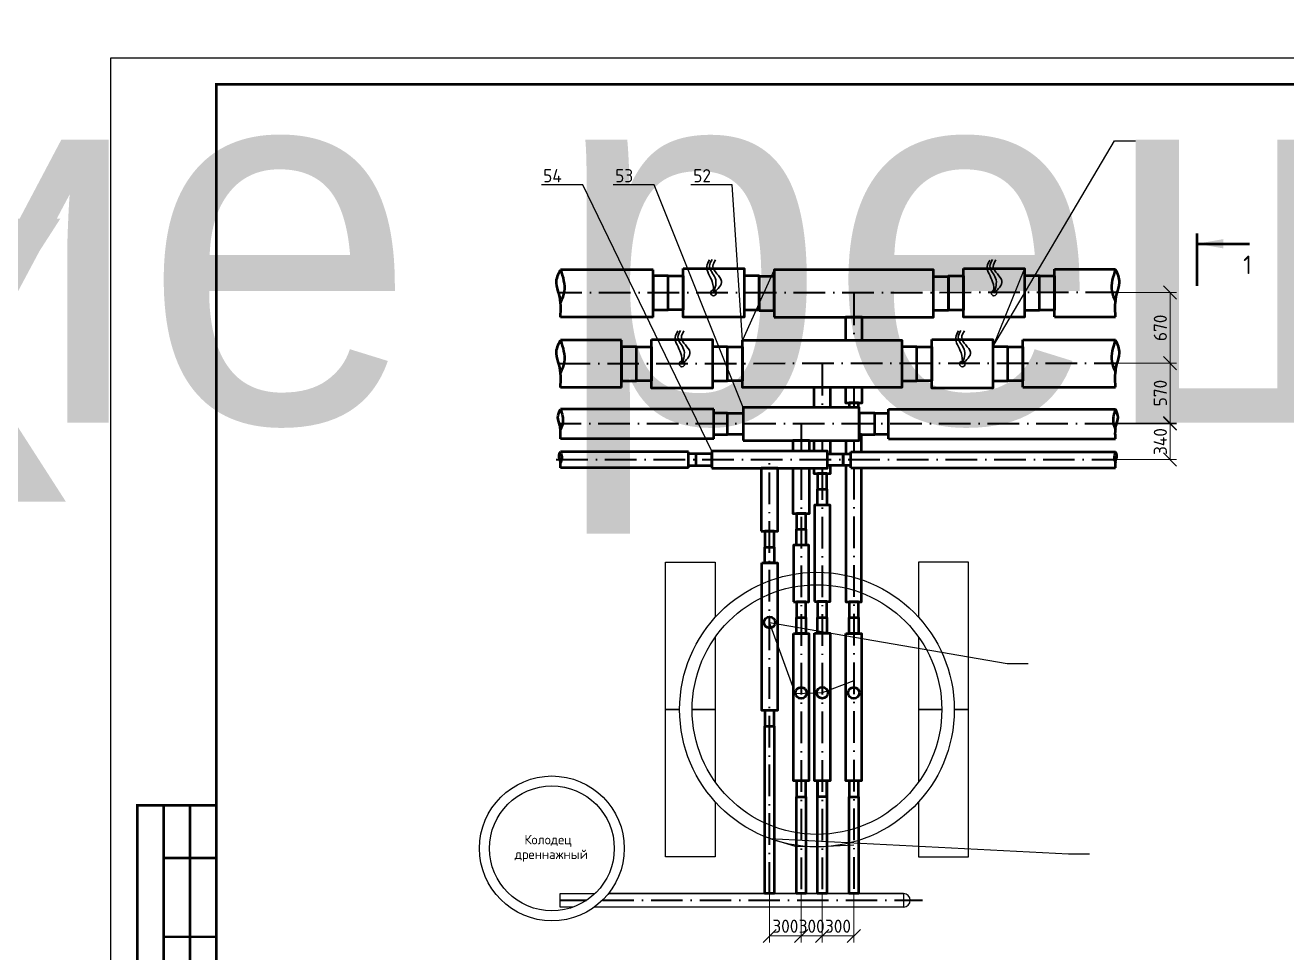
# Model space of a CAD drawing. Header units: metres. Extents: x 1981 to 7362, y 1229 to 3678.
# Drawn here: x 3444.6 to 3684.3, y 2471.2 to 2647.4 of the extents above; entities that cross this region are included whole.
import ezdxf
from ezdxf import colors
from ezdxf.entities.mleader import LeaderData, LeaderLine
from ezdxf.enums import TextEntityAlignment as Align
from ezdxf.math import Vec2, Vec3

# ---------------------------------------------------------------- set-up
doc = ezdxf.new("R2018")
doc.units = ezdxf.units.M
doc.linetypes.add('ACAD_ISO10W100', pattern=[18.5, 12, -3, 0.5, -3])
doc.layers.add('Основной', color=255, linetype='Continuous', lineweight=50)
doc.layers.add('Форматы', color=7, linetype='Continuous')
doc.styles.add('-ISOCPEUR-', font='isocpeur.ttf')
doc.styles.add('GOST', font='GOST.shx', dxfattribs={"oblique": 15})
doc.styles.add('GOST-2.304_Type-B', font='GOST Common.ttf')
doc.styles.get("Standard").update_dxf_attribs({"font": 'GOST Common.ttf'})
doc.dimstyles.new('М 1 к 50', dxfattribs={"dimtxt": 2.5, "dimasz": 2.5, "dimexe": 1.25, "dimexo": 0, "dimgap": 0.6, "dimtad": 1, "dimdec": 0, "dimlfac": 50, "dimdsep": 46, "dimtxsty": 'GOST', "dimblk": 'OBLIQUE', "dimcen": 0, "dimclrd": 256, "dimclre": 256, "dimclrt": 256, "dimazin": 0, "dimtfac": 1, "dimtdec": 0, "dimtmove": 0, "dimatfit": 1, "dimldrblk": 'NONE', "dimfxl": 1.25, "dimlwd": 20, "dimlwe": 20, "dimarcsym": 1})

# ---------------------------------------------------------------- blocks, each defined once
blk = doc.blocks.new('*U163')
blk.add_lwpolyline([(0, 0), (420, 0), (420, -297), (0, -297)], close=True)
at = {"const_width": 0.5}
blk.add_lwpolyline([(20, -5), (415, -5), (415, -292), (20, -292)], close=True, dxfattribs=at)
for points in [[(20, -207), (5, -207), (5, -142), (20, -142)], [(10, -142), (10, -207)], [(15, -142), (15, -207)], [(10, -152), (20, -152)], [(10, -167), (20, -167)]]:
    blk.add_lwpolyline(points, dxfattribs=at)
at = {"style": 'GOST-2.304_Type-B'}
blk.add_attdef('РАЗРАБОТАЛ', text='', height=2.5, dxfattribs=at).set_placement((250.5, -264.22), align=Align.MIDDLE_LEFT)
at = {"style": 'GOST-2.304_Type-B', "flags": 8}
for tag, height, p in [('ДАТА', 2.5, (290.07, -264.4)), ('ЛИСТ', 3, (386.39, -271.92)), ('ЛИСТОВ', 3, (403.89, -271.92)), ('ФОРМАТ', 3, (380.97, -294.75))]:
    blk.add_attdef(tag, text='', height=height, dxfattribs=at).set_placement(p, align=Align.MIDDLE_CENTER)
at = {"style": 'GOST-2.304_Type-B'}
blk.add_attdef('ПРОВЕРИЛ', (250.75, -270.73), '', height=2.5, dxfattribs=at)
at = {"lineweight": 30, "flags": 104}
for tag, p in [('ТЕПЛОВЫЕ_СЕТИ', (330, -269.5)), ('ИМЯ_ЧЕРТЕЖА', (330, -284.5))]:
    blk.add_attdef(tag, text='', height=3, dxfattribs=at).set_placement(p, align=Align.MIDDLE_CENTER)
blk = doc.blocks.new('_Oblique')
at = {"color": 0, "linetype": 'ByBlock', "lineweight": -2}
blk.add_line((-0.5, -0.5), (0.5, 0.5), dxfattribs=at)
blk = doc.blocks.new('*D157')
at = {"lineweight": 20, "transparency": 16777216}
for p, q in [((3652.12, 2596.64), (3663.41, 2596.64)), ((3662.16, 2596.64), (3662.16, 2583.24)), ((3652.13, 2583.24), (3663.41, 2583.24))]:
    blk.add_line(p, q, dxfattribs=at)
at = {"layer": 'Defpoints', "color": 0, "lineweight": 50, "transparency": 16777216}
for p in [(3652.12, 2596.64), (3652.13, 2583.24), (3662.16, 2583.24)]:
    blk.add_point(p, dxfattribs=at)
at = {"lineweight": 20, "transparency": 16777216, "xscale": 2.5, "yscale": 2.5, "zscale": 2.5}
for p, rotation in [((3662.16, 2596.64), 90), ((3662.16, 2583.24), 270)]:
    blk.add_blockref('_Oblique', p, dxfattribs=dict(at, rotation=rotation))
at = {"transparency": 16777216, "insert": (3660.31, 2589.94), "char_height": 2.5, "attachment_point": 5, "rotation": 90}
blk.add_mtext('670', dxfattribs=at)
blk = doc.blocks.new('_None')
blk = doc.blocks.new('*D158')
at = {"lineweight": 20, "transparency": 16777216}
for p, q in [((3652.12, 2583.24), (3663.41, 2583.24)), ((3662.16, 2583.24), (3662.16, 2571.84)), ((3652.12, 2571.84), (3663.41, 2571.84))]:
    blk.add_line(p, q, dxfattribs=at)
at = {"layer": 'Defpoints', "color": 0, "lineweight": 50, "transparency": 16777216}
for p in [(3652.12, 2583.24), (3652.12, 2571.84), (3662.16, 2571.84)]:
    blk.add_point(p, dxfattribs=at)
at = {"lineweight": 20, "transparency": 16777216, "xscale": 2.5, "yscale": 2.5, "zscale": 2.5}
for p, rotation in [((3662.16, 2583.24), 90), ((3662.16, 2571.84), 270)]:
    blk.add_blockref('_Oblique', p, dxfattribs=dict(at, rotation=rotation))
at = {"transparency": 16777216, "insert": (3660.31, 2577.54), "char_height": 2.5, "attachment_point": 5, "rotation": 90}
blk.add_mtext('570', dxfattribs=at)
blk = doc.blocks.new('*D159')
at = {"lineweight": 20, "transparency": 16777216}
for p, q in [((3651.99, 2571.73), (3663.41, 2571.73)), ((3662.16, 2571.73), (3662.16, 2564.93)), ((3651.99, 2564.93), (3663.41, 2564.93))]:
    blk.add_line(p, q, dxfattribs=at)
at = {"layer": 'Defpoints', "color": 0, "lineweight": 50, "transparency": 16777216}
for p in [(3651.99, 2571.73), (3651.99, 2564.93), (3662.16, 2564.93)]:
    blk.add_point(p, dxfattribs=at)
at = {"lineweight": 20, "transparency": 16777216, "xscale": 2.5, "yscale": 2.5, "zscale": 2.5}
for p, rotation in [((3662.16, 2571.73), 90), ((3662.16, 2564.93), 270)]:
    blk.add_blockref('_Oblique', p, dxfattribs=dict(at, rotation=rotation))
at = {"transparency": 16777216, "insert": (3660.31, 2568.33), "char_height": 2.5, "attachment_point": 5, "rotation": 90}
blk.add_mtext('340', dxfattribs=at)
blk = doc.blocks.new('*D160')
at = {"lineweight": 20, "transparency": 16777216}
for p, q in [((3586.05, 2482.44), (3586.05, 2473.14)), ((3592.05, 2482.44), (3592.05, 2473.14)), ((3586.05, 2474.39), (3592.05, 2474.39))]:
    blk.add_line(p, q, dxfattribs=at)
at = {"layer": 'Defpoints', "color": 0, "lineweight": 50, "transparency": 16777216}
for p in [(3586.05, 2482.44), (3592.05, 2482.44), (3592.05, 2474.39)]:
    blk.add_point(p, dxfattribs=at)
at = {"lineweight": 20, "transparency": 16777216, "xscale": 2.5, "yscale": 2.5, "zscale": 2.5, "rotation": 180}
blk.add_blockref('_Oblique', (3586.05, 2474.39), dxfattribs=at)
at = {"lineweight": 20, "transparency": 16777216, "xscale": 2.5, "yscale": 2.5, "zscale": 2.5}
blk.add_blockref('_Oblique', (3592.05, 2474.39), dxfattribs=at)
at = {"transparency": 16777216, "insert": (3589.05, 2476.24), "char_height": 2.5, "attachment_point": 5}
blk.add_mtext('300', dxfattribs=at)
blk = doc.blocks.new('*D161')
at = {"lineweight": 20, "transparency": 16777216}
for p, q in [((3592.05, 2482.44), (3592.05, 2473.14)), ((3596.05, 2482.44), (3596.05, 2473.14)), ((3592.05, 2474.39), (3596.05, 2474.39))]:
    blk.add_line(p, q, dxfattribs=at)
at = {"layer": 'Defpoints', "color": 0, "lineweight": 50, "transparency": 16777216}
for p in [(3592.05, 2482.44), (3596.05, 2482.44), (3596.05, 2474.39)]:
    blk.add_point(p, dxfattribs=at)
at = {"lineweight": 20, "transparency": 16777216, "xscale": 2.5, "yscale": 2.5, "zscale": 2.5, "rotation": 180}
blk.add_blockref('_Oblique', (3592.05, 2474.39), dxfattribs=at)
at = {"lineweight": 20, "transparency": 16777216, "xscale": 2.5, "yscale": 2.5, "zscale": 2.5}
blk.add_blockref('_Oblique', (3596.05, 2474.39), dxfattribs=at)
at = {"transparency": 16777216, "insert": (3594.05, 2476.24), "char_height": 2.5, "attachment_point": 5}
blk.add_mtext('300', dxfattribs=at)
blk = doc.blocks.new('*D162')
at = {"lineweight": 20, "transparency": 16777216}
for p, q in [((3596.05, 2482.44), (3596.05, 2473.14)), ((3602.05, 2482.44), (3602.05, 2473.14)), ((3596.05, 2474.39), (3602.05, 2474.39))]:
    blk.add_line(p, q, dxfattribs=at)
at = {"layer": 'Defpoints', "color": 0, "lineweight": 50, "transparency": 16777216}
for p in [(3596.05, 2482.44), (3602.05, 2482.44), (3602.05, 2474.39)]:
    blk.add_point(p, dxfattribs=at)
at = {"lineweight": 20, "transparency": 16777216, "xscale": 2.5, "yscale": 2.5, "zscale": 2.5, "rotation": 180}
blk.add_blockref('_Oblique', (3596.05, 2474.39), dxfattribs=at)
at = {"lineweight": 20, "transparency": 16777216, "xscale": 2.5, "yscale": 2.5, "zscale": 2.5}
blk.add_blockref('_Oblique', (3602.05, 2474.39), dxfattribs=at)
at = {"transparency": 16777216, "insert": (3599.05, 2476.24), "char_height": 2.5, "attachment_point": 5}
blk.add_mtext('300', dxfattribs=at)
blk = doc.blocks.new('*U142')
at = {"style": 'GOST-2.304_Type-B'}
blk.add_attdef('РАЗРАБОТАЛ', text='', height=2.5, dxfattribs=at).set_placement((40.5, -264.22), align=Align.MIDDLE_LEFT)
at = {"style": 'GOST-2.304_Type-B', "flags": 8}
for tag, height, p in [('ДАТА', 2.5, (80.07, -264.4)), ('ЛИСТ', 3, (176.39, -271.92)), ('ЛИСТОВ', 3, (193.89, -271.92)), ('ФОРМАТ', 3, (170.97, -294.75))]:
    blk.add_attdef(tag, text='', height=height, dxfattribs=at).set_placement(p, align=Align.MIDDLE_CENTER)
at = {"style": 'GOST-2.304_Type-B'}
blk.add_attdef('ПРОВЕРИЛ', (40.75, -270.73), '', height=2.5, dxfattribs=at)
at = {"lineweight": 30, "flags": 104}
for tag, p in [('ТЕПЛОВЫЕ_СЕТИ', (120, -269.5)), ('ИМЯ_ЧЕРТЕЖА', (120, -284.5))]:
    blk.add_attdef(tag, text='', height=3, dxfattribs=at).set_placement(p, align=Align.MIDDLE_CENTER)

msp = doc.modelspace()

# ---------------------------------------------------------------- hatches: boundary and pattern name
at = {"layer": 'Основной'}
msp.add_hatch(color=256, dxfattribs=at).paths.add_polyline_path([(3667.273, 2605.913), (3672.273, 2606.795), (3672.273, 2605.032)], flags=0)

# ---------------------------------------------------------------- linework, layer by layer
at = {"lineweight": 50}
for p, q in [((3563.909, 2600.976), (3546.309, 2600.976)), ((3563.909, 2591.976), (3563.909, 2600.976)), ((3584.049, 2593.226), (3584.049, 2599.726)), ((3584.049, 2593.226), (3584.049, 2599.726)), ((3584.049, 2593.226), (3584.049, 2599.726)), ((3584.049, 2593.226), (3584.049, 2599.726)), ((3620.049, 2593.226), (3620.049, 2599.726)), ((3620.049, 2593.226), (3620.049, 2599.726)), ((3620.049, 2593.226), (3620.049, 2599.726)), ((3620.049, 2593.226), (3620.049, 2599.726)), ((3640.189, 2592.06), (3640.189, 2601.06)), ((3640.189, 2601.06), (3651.789, 2601.06)), ((3563.909, 2591.976), (3546.309, 2591.976)), ((3640.189, 2592.06), (3651.789, 2592.06)), ((3557.909, 2587.576), (3546.309, 2587.576)), ((3557.909, 2578.576), (3557.909, 2587.576)), ((3634.189, 2578.66), (3634.189, 2587.66)), ((3634.189, 2587.66), (3651.789, 2587.66)), ((3614.049, 2579.826), (3614.049, 2586.326)), ((3614.049, 2579.826), (3614.049, 2586.326)), ((3614.049, 2579.826), (3614.049, 2586.326)), ((3614.049, 2579.826), (3614.049, 2586.326)), ((3557.909, 2578.576), (3546.309, 2578.576)), ((3634.189, 2578.66), (3651.789, 2578.66)), ((3575.426, 2574.487), (3546.309, 2574.487)), ((3575.426, 2568.865), (3575.426, 2574.487)), ((3578.049, 2573.706), (3575.426, 2573.706)), ((3606.049, 2569.646), (3606.049, 2573.706)), ((3606.049, 2569.646), (3606.049, 2573.706)), ((3606.049, 2569.646), (3606.049, 2573.706)), ((3606.049, 2573.706), (3608.672, 2573.706)), ((3606.049, 2569.646), (3606.049, 2573.706)), ((3608.672, 2568.865), (3608.672, 2574.487)), ((3608.672, 2574.487), (3651.789, 2574.487)), ((3575.426, 2568.865), (3546.309, 2568.865)), ((3575.426, 2569.646), (3578.049, 2569.646)), ((3608.672, 2569.646), (3606.049, 2569.646)), ((3608.672, 2568.865), (3651.789, 2568.865)), ((3570.628, 2566.399), (3546.309, 2566.399)), ((3570.628, 2563.353), (3570.628, 2566.399)), ((3572.049, 2565.976), (3570.628, 2565.976)), ((3600.049, 2563.776), (3600.049, 2565.976)), ((3600.049, 2563.776), (3600.049, 2565.976)), ((3600.049, 2563.776), (3600.049, 2565.976)), ((3600.049, 2565.976), (3601.471, 2565.976)), ((3600.049, 2563.776), (3600.049, 2565.976)), ((3601.471, 2563.353), (3601.471, 2566.399)), ((3601.471, 2566.399), (3651.789, 2566.399)), ((3570.628, 2563.353), (3546.309, 2563.353)), ((3570.628, 2563.776), (3572.049, 2563.776)), ((3601.471, 2563.776), (3600.049, 2563.776)), ((3601.471, 2563.353), (3651.789, 2563.353))]:
    msp.add_line(p, q, dxfattribs=at)
at = {"color": 0, "linetype": 'ByBlock'}
msp.add_line((3611.502, 2482.444), (3555.434, 2482.444), dxfattribs=at)
at = {"color": 3, "linetype": 'ACAD_ISO10W100', "lineweight": 35, "ltscale": 0.5}
for p, q in [((3546.23, 2481.163), (3551.266, 2481.163)), ((3554.272, 2481.163), (3615.082, 2481.163))]:
    msp.add_line(p, q, dxfattribs=at)
at = {"lineweight": 50}
for points in [[(3563.909, 2593.342), (3566.756, 2593.342), (3566.756, 2599.819), (3563.909, 2599.819)], [(3569.602, 2593.342), (3566.756, 2593.342), (3566.756, 2599.819), (3569.602, 2599.819)], [(3569.602, 2601.203), (3581.202, 2601.203), (3581.202, 2591.958), (3569.602, 2591.958)], [(3581.202, 2593.342), (3584.049, 2593.342), (3584.049, 2599.819), (3581.202, 2599.819)], [(3584.049, 2593.238), (3586.896, 2593.238), (3586.896, 2599.714), (3584.049, 2599.714)], [(3586.896, 2591.976), (3617.202, 2591.976), (3617.202, 2600.976), (3586.896, 2600.976)], [(3620.049, 2593.238), (3617.202, 2593.238), (3617.202, 2599.714), (3620.049, 2599.714)], [(3622.896, 2593.322), (3620.049, 2593.322), (3620.049, 2599.798), (3622.896, 2599.798)], [(3622.896, 2601.182), (3634.496, 2601.182), (3634.496, 2591.938), (3622.896, 2591.938)], [(3634.496, 2593.322), (3637.343, 2593.322), (3637.343, 2599.798), (3634.496, 2599.798)], [(3640.189, 2593.322), (3637.343, 2593.322), (3637.343, 2599.798), (3640.189, 2599.798)], [(3563.602, 2587.698), (3575.202, 2587.698), (3575.202, 2578.454), (3563.602, 2578.454)], [(3580.896, 2587.576), (3611.202, 2587.576), (3611.202, 2578.576), (3580.896, 2578.576)], [(3616.896, 2587.698), (3628.496, 2587.698), (3628.496, 2578.454), (3616.896, 2578.454)], [(3557.909, 2579.838), (3560.756, 2579.838), (3560.756, 2586.314), (3557.909, 2586.314)], [(3563.602, 2579.838), (3560.756, 2579.838), (3560.756, 2586.314), (3563.602, 2586.314)], [(3575.202, 2579.838), (3578.049, 2579.838), (3578.049, 2586.314), (3575.202, 2586.314)], [(3578.049, 2586.314), (3580.896, 2586.314), (3580.896, 2579.838), (3578.049, 2579.838)], [(3614.049, 2586.314), (3611.202, 2586.314), (3611.202, 2579.838), (3614.049, 2579.838)], [(3616.896, 2579.838), (3614.049, 2579.838), (3614.049, 2586.314), (3616.896, 2586.314)], [(3628.496, 2579.838), (3631.343, 2579.838), (3631.343, 2586.314), (3628.496, 2586.314)], [(3634.189, 2579.838), (3631.343, 2579.838), (3631.343, 2586.314), (3634.189, 2586.314)], [(3581.049, 2569.646), (3578.049, 2569.646), (3578.049, 2573.706), (3581.049, 2573.706)], [(3581.049, 2568.526), (3603.049, 2568.526), (3603.049, 2574.826), (3581.049, 2574.826)], [(3603.049, 2569.646), (3606.049, 2569.646), (3606.049, 2573.706), (3603.049, 2573.706)], [(3572.049, 2563.776), (3575.049, 2563.776), (3575.049, 2565.976), (3572.049, 2565.976)], [(3575.049, 2563.276), (3597.049, 2563.276), (3597.049, 2566.476), (3575.049, 2566.476)], [(3600.049, 2563.776), (3597.049, 2563.776), (3597.049, 2565.976), (3600.049, 2565.976)], [(3584.47, 2551.276), (3587.628, 2551.276), (3587.628, 2563.276), (3584.47, 2563.276)], [(3596.939, 2562.276), (3595.159, 2562.276), (3595.159, 2559.276), (3596.939, 2559.276)], [(3596.939, 2556.276), (3595.159, 2556.276), (3595.159, 2559.276), (3596.939, 2559.276)], [(3594.566, 2537.911), (3597.532, 2537.911), (3597.532, 2556.276), (3594.566, 2556.276)], [(3592.939, 2554.676), (3591.159, 2554.676), (3591.159, 2551.676), (3592.939, 2551.676)], [(3586.939, 2551.276), (3585.159, 2551.276), (3585.159, 2548.276), (3586.939, 2548.276)], [(3592.939, 2548.676), (3591.159, 2548.676), (3591.159, 2551.676), (3592.939, 2551.676)], [(3590.566, 2537.876), (3593.532, 2537.876), (3593.532, 2548.676), (3590.566, 2548.676)], [(3586.939, 2545.276), (3585.159, 2545.276), (3585.159, 2548.276), (3586.939, 2548.276)], [(3584.566, 2545.276), (3587.532, 2545.276), (3587.532, 2517.258), (3584.566, 2517.258)], [(3592.939, 2537.876), (3591.159, 2537.876), (3591.159, 2534.876), (3592.939, 2534.876)], [(3596.939, 2537.911), (3595.159, 2537.911), (3595.159, 2534.911), (3596.939, 2534.911)], [(3602.939, 2537.876), (3601.159, 2537.876), (3601.159, 2534.876), (3602.939, 2534.876)], [(3592.939, 2531.876), (3591.159, 2531.876), (3591.159, 2534.876), (3592.939, 2534.876)], [(3596.939, 2531.911), (3595.159, 2531.911), (3595.159, 2534.911), (3596.939, 2534.911)], [(3602.939, 2531.876), (3601.159, 2531.876), (3601.159, 2534.876), (3602.939, 2534.876)], [(3590.566, 2531.876), (3593.532, 2531.876), (3593.532, 2503.858), (3590.566, 2503.858)], [(3594.566, 2531.911), (3597.532, 2531.911), (3597.532, 2503.892), (3594.566, 2503.892)], [(3600.566, 2531.876), (3603.532, 2531.876), (3603.532, 2503.858), (3600.566, 2503.858)], [(3586.939, 2517.258), (3585.159, 2517.258), (3585.159, 2514.258), (3586.939, 2514.258)], [(3585.159, 2514.258), (3586.939, 2514.258), (3586.939, 2482.444), (3585.159, 2482.444)], [(3592.939, 2503.858), (3591.159, 2503.858), (3591.159, 2500.858), (3592.939, 2500.858)], [(3596.939, 2503.892), (3595.159, 2503.892), (3595.159, 2500.892), (3596.939, 2500.892)], [(3602.939, 2503.858), (3601.159, 2503.858), (3601.159, 2500.858), (3602.939, 2500.858)], [(3591.159, 2500.858), (3592.939, 2500.858), (3592.939, 2482.444), (3591.159, 2482.444)], [(3601.159, 2500.858), (3602.939, 2500.858), (3602.939, 2482.444), (3601.159, 2482.444)]]:
    msp.add_lwpolyline(points, close=True, dxfattribs=at)
at = {"color": 3, "linetype": 'ACAD_ISO10W100', "lineweight": 35, "ltscale": 0.5}
for points in [[(3652.116, 2596.644), (3545.982, 2596.56)], [(3602.049, 2596.476), (3602.049, 2587.576)], [(3545.982, 2583.16), (3652.116, 2583.244)], [(3596.049, 2583.076), (3596.049, 2574.826)], [(3602.049, 2578.576), (3602.049, 2574.826)], [(3651.993, 2571.728), (3546.105, 2571.728)], [(3592.049, 2571.728), (3592.049, 2566.476)], [(3596.049, 2568.526), (3596.049, 2566.476)], [(3602.049, 2568.526), (3602.049, 2566.399)], [(3545.513, 2564.904), (3651.9, 2564.904)], [(3586.049, 2482.444), (3586.049, 2564.876)], [(3592.049, 2563.276), (3592.049, 2482.444)], [(3596.049, 2563.276), (3596.049, 2482.444)], [(3602.049, 2563.353), (3602.049, 2482.444)]]:
    msp.add_lwpolyline(points, dxfattribs=at)
at = {"lineweight": 50}
for points in [[(3603.628, 2587.576), (3603.628, 2591.976), (3600.47, 2591.976), (3600.47, 2587.576)], [(3597.628, 2574.826), (3597.628, 2578.576), (3594.47, 2578.576), (3594.47, 2574.826)], [(3600.47, 2578.576), (3600.47, 2575.676), (3603.628, 2575.676), (3603.628, 2578.576)], [(3602.939, 2574.826), (3602.939, 2575.676), (3601.159, 2575.676), (3601.159, 2574.826)], [(3593.628, 2566.476), (3593.628, 2568.526), (3590.47, 2568.526), (3590.47, 2566.476)], [(3594.47, 2568.526), (3594.47, 2566.476)], [(3597.628, 2565.976), (3597.628, 2568.526)], [(3600.566, 2568.526), (3600.566, 2565.976)], [(3603.532, 2566.399), (3603.532, 2569.676), (3603.049, 2569.676)], [(3590.47, 2563.276), (3590.47, 2554.676), (3593.628, 2554.676), (3593.628, 2563.276)], [(3594.47, 2563.276), (3594.47, 2562.276), (3597.628, 2562.276), (3597.628, 2563.776)], [(3600.566, 2563.776), (3600.566, 2537.876), (3603.532, 2537.876), (3603.532, 2563.353)], [(3596.939, 2503.892), (3596.939, 2482.444), (3595.159, 2482.444), (3595.159, 2503.892)]]:
    msp.add_lwpolyline(points, dxfattribs=at)
at = {"color": 0, "linetype": 'ByBlock'}
for points in [[(3568.959, 2517.409), (3566.244, 2517.409), (3566.244, 2545.402), (3575.733, 2545.402), (3575.733, 2534.949)], [(3621.149, 2517.409), (3623.864, 2517.409), (3623.864, 2545.402), (3614.375, 2545.402), (3614.375, 2534.949)], [(3575.733, 2531.173), (3575.733, 2517.409), (3571.331, 2517.409)], [(3614.375, 2531.173), (3614.375, 2517.409), (3618.776, 2517.409)], [(3575.733, 2499.869), (3575.733, 2489.416), (3566.244, 2489.416), (3566.244, 2517.409), (3568.959, 2517.409)], [(3571.331, 2517.409), (3575.733, 2517.409), (3575.733, 2503.644)], [(3618.776, 2517.409), (3614.375, 2517.409), (3614.375, 2503.644)], [(3614.375, 2499.869), (3614.375, 2489.416), (3623.864, 2489.416), (3623.864, 2517.409), (3621.149, 2517.409)], [(3548.736, 2479.882), (3546.23, 2479.882), (3546.23, 2482.444), (3552.866, 2482.444)], [(3555.434, 2482.444), (3611.502, 2482.444), (3611.502, 2479.882), (3590.589, 2479.882)], [(3590.589, 2479.882), (3552.747, 2479.882)]]:
    msp.add_lwpolyline(points, dxfattribs=at)
at = {"lineweight": 30}
for centre in [(3575.402, 2596.58), (3628.696, 2596.56), (3569.402, 2583.076), (3622.696, 2583.076)]:
    msp.add_circle(centre, 0.531, dxfattribs=at)
at = {"color": 0, "linetype": 'ByBlock'}
for centre, radius in [((3595.054, 2517.409), 26.095), ((3595.054, 2517.409), 23.723), ((3544.681, 2491.029), 13.759), ((3544.681, 2491.029), 11.861)]:
    msp.add_circle(centre, radius, dxfattribs=at)
at = {"lineweight": 50}
for centre in [(3586.049, 2533.967), (3592.049, 2520.567), (3596.049, 2520.602), (3602.049, 2520.567)]:
    msp.add_circle(centre, 1.066, dxfattribs=at)
at = {"color": 0, "linetype": 'ByBlock'}
msp.add_arc((3611.502, 2481.163), 1.281, 270, 90, dxfattribs=at)
at = {"lineweight": 30}
for points in [[(3575.402, 2596.58), (3575.15, 2598.731), (3574.13, 2601.625), (3574.633, 2602.848)], [(3575.402, 2596.58), (3575.711, 2599.411), (3574.62, 2601.692), (3575.122, 2602.915)], [(3575.402, 2596.58), (3576.92, 2598.828), (3575.278, 2601.642), (3575.781, 2602.865)], [(3628.696, 2596.56), (3628.444, 2598.71), (3627.424, 2601.604), (3627.926, 2602.827)], [(3628.696, 2596.56), (3629.005, 2599.391), (3627.913, 2601.672), (3628.416, 2602.895)], [(3628.696, 2596.56), (3630.214, 2598.807), (3628.571, 2601.621), (3629.074, 2602.844)], [(3569.402, 2583.076), (3569.711, 2585.907), (3568.62, 2588.188), (3569.122, 2589.411)], [(3622.696, 2583.076), (3623.005, 2585.907), (3621.913, 2588.188), (3622.416, 2589.411)], [(3569.402, 2583.076), (3569.15, 2585.227), (3568.13, 2588.12), (3568.633, 2589.343)], [(3569.402, 2583.076), (3570.92, 2585.323), (3569.278, 2588.137), (3569.781, 2589.36)], [(3622.696, 2583.076), (3622.444, 2585.227), (3621.424, 2588.12), (3621.926, 2589.343)], [(3622.696, 2583.076), (3624.214, 2585.323), (3622.571, 2588.137), (3623.074, 2589.36)]]:
    msp.add_spline(points, degree=3, dxfattribs=at)
at = {"lineweight": 50}
for points in [[(3546.309, 2591.976), (3546.049, 2596.329), (3545.528, 2598.442), (3546.309, 2600.976)], [(3546.309, 2600.976), (3547.015, 2596.847), (3546.307, 2594.763)], [(3651.789, 2601.06), (3651.083, 2596.93), (3651.791, 2594.847)], [(3651.789, 2592.06), (3652.049, 2596.413), (3652.57, 2598.526), (3651.789, 2601.06)], [(3546.309, 2578.576), (3546.049, 2582.929), (3545.528, 2585.042), (3546.309, 2587.576)], [(3546.309, 2587.576), (3547.015, 2583.447), (3546.307, 2581.363)], [(3651.789, 2587.66), (3651.083, 2583.53), (3651.791, 2581.447)], [(3651.789, 2578.66), (3652.049, 2583.013), (3652.57, 2585.126), (3651.789, 2587.66)], [(3546.309, 2568.865), (3546.146, 2571.584), (3545.821, 2572.904), (3546.309, 2574.487)], [(3546.309, 2574.487), (3546.75, 2571.908), (3546.308, 2570.606)], [(3651.789, 2574.487), (3651.348, 2571.908), (3651.791, 2570.606)], [(3651.789, 2568.865), (3651.952, 2571.584), (3652.277, 2572.904), (3651.789, 2574.487)], [(3546.309, 2563.353), (3546.221, 2564.826), (3546.045, 2565.542), (3546.309, 2566.399)], [(3546.309, 2566.399), (3546.548, 2565.001), (3546.308, 2564.296)], [(3651.789, 2566.399), (3651.55, 2565.001), (3651.79, 2564.296)], [(3651.789, 2563.353), (3651.877, 2564.826), (3652.053, 2565.542), (3651.789, 2566.399)]]:
    msp.add_spline(points, degree=3, dxfattribs=at)
at = {"layer": 'Основной'}
msp.add_line((3667.273, 2605.913), (3677.273, 2605.913), dxfattribs=at)
msp.add_lwpolyline([(3667.273, 2597.913, 0.5, 0.5, 0), (3667.273, 2607.913, 0.5, 0.5, 0)], format="xyseb", dxfattribs=at)

# ---------------------------------------------------------------- block references
at = {"layer": 'Форматы'}
ref = msp.add_blockref('*U142', (2520.198, 2911.419), dxfattribs=at)
lines = msp.add_mtext('Уточнение данных', dxfattribs={"layer": '0', "insert": (2640.198, 2626.919), "char_height": 70, "attachment_point": 1})
ref.add_attrib('ИМЯ_ЧЕРТЕЖА', '', (2640.198, 2626.919), dxfattribs={"flags": 104}).embed_mtext(lines)
lines = msp.add_mtext('Тепломеханические решения тепловых сетей', dxfattribs={"layer": '0', "insert": (2640.198, 2641.919), "char_height": 70, "attachment_point": 1})
ref.add_attrib('ТЕПЛОВЫЕ_СЕТИ', '', (2640.198, 2641.919), dxfattribs={"flags": 104}).embed_mtext(lines)
msp.add_blockref('*U163', (3460.879, 2641.227), dxfattribs=at)

# ---------------------------------------------------------------- texts
at = {"style": '-ISOCPEUR-'}
for s, p in [('Колодец', (3543.944, 2492.688)), ('дреннажный', (3544.561, 2489.893))]:
    msp.add_text(s, height=1.7792, dxfattribs=at).set_placement(p, align=Align.MIDDLE_CENTER)
at = {"layer": 'Основной', "style": 'GOST-2.304_Type-B'}
msp.add_text('1', height=3.5, dxfattribs=at).set_placement((3676.048, 2600.163))

# ---------------------------------------------------------------- dimensions: what is measured, and where the dimension line sits
for base, p1, p2, picture, middle in [((3662.159, 2583.244), (3652.116, 2596.644), (3652.126, 2583.244), '*D157', (3660.309, 2589.944)), ((3662.159, 2571.844), (3652.116, 2583.244), (3652.116, 2571.844), '*D158', (3660.309, 2577.544)), ((3662.159, 2564.928), (3651.993, 2571.728), (3651.993, 2564.928), '*D159', (3660.309, 2568.328))]:
    dim = msp.add_linear_dim(base=base, p1=p1, p2=p2, angle=90, dimstyle='М 1 к 50', override={"dimtxsty": 'Standard'})
    dim.commit()
    dim.dimension.update_dxf_attribs({"geometry": picture, "text_midpoint": middle})
for base, p1, p2, picture, middle in [((3592.049, 2474.389), (3586.049, 2482.444), (3592.049, 2482.444), '*D160', (3589.049, 2476.239)), ((3602.049, 2474.389), (3596.049, 2482.444), (3602.049, 2482.444), '*D162', (3599.049, 2476.239))]:
    dim = msp.add_linear_dim(base=base, p1=p1, p2=p2, dimstyle='М 1 к 50', override={"dimtxsty": 'Standard'})
    dim.commit()
    dim.dimension.update_dxf_attribs({"geometry": picture, "text_midpoint": middle})
dim = msp.add_linear_dim(base=(3596.049, 2474.389), p1=(3592.049, 2482.444), p2=(3596.049, 2482.444), text='300', dimstyle='М 1 к 50', override={"dimtxsty": 'Standard', "dimtmove": 1})
dim.commit()
dim.dimension.update_dxf_attribs({"geometry": '*D161', "text_midpoint": (3594.049, 2474.389), "dimtype": 160})

# ---------------------------------------------------------------- leaders
at = {"lineweight": 25}
ml = msp.add_multileader_mtext('Standard', dxfattribs=at)
ml.set_content('', color=256)
ml.set_leader_properties()
ml.set_arrow_properties(name='NONE')
ml.build(insert=Vec2(0, 0))
ml.multileader.update_dxf_attribs({"text_left_attachment_type": 6, "text_right_attachment_type": 6, "dogleg_length": 2, "arrow_head_size": 2.5})
ctx = ml.context
ctx.base_point, ctx.char_height, ctx.arrow_head_size, ctx.plane_origin = Vec3(3653.621, 2625.466), 2.5, 2.5, Vec3(3634.496, 2601.182)
ctx.left_attachment, ctx.right_attachment = 6, 6
notes = []
notes.append((ctx, [(0, (1, 1, 0), (3651.621, 2625.466), (1, 0), 2, [(1, [(3634.496, 2601.182), (3628.496, 2586.314)], 0, [])])]))
ctx.mtext.insert, ctx.mtext.flow_direction = Vec3(3655.621, 2628.466), 5
ml = msp.add_multileader_mtext('Standard', dxfattribs=at)
ml.set_content('54', color=256)
ml.set_leader_properties()
ml.set_arrow_properties(name='NONE')
ml.build(insert=Vec2(0, 0))
ml.multileader.update_dxf_attribs({"text_left_attachment_type": 6, "text_right_attachment_type": 6, "dogleg_length": 2, "arrow_head_size": 2.5})
ctx = ml.context
ctx.base_point, ctx.char_height, ctx.arrow_head_size, ctx.plane_origin = Vec3(3541.544, 2617.091), 2.5, 2.5, Vec3(3575.049, 2566.476)
ctx.left_attachment, ctx.right_attachment, ctx.text_align_type = 6, 6, 2
notes.append((ctx, [(0, (1, 1, 0), (3550.544, 2617.091), (-1, 0), 2, [(0, [(3575.049, 2566.476)], 0, [])])]))
ctx.mtext.insert, ctx.mtext.alignment, ctx.mtext.flow_direction = Vec3(3546.557, 2620.091), 3, 5
ml = msp.add_multileader_mtext('Standard', dxfattribs=at)
ml.set_content('53', color=256)
ml.set_leader_properties()
ml.set_arrow_properties(name='NONE')
ml.build(insert=Vec2(0, 0))
ml.multileader.update_dxf_attribs({"text_left_attachment_type": 6, "text_right_attachment_type": 6, "dogleg_length": 2, "arrow_head_size": 2.5})
ctx = ml.context
ctx.base_point, ctx.char_height, ctx.arrow_head_size, ctx.plane_origin = Vec3(3555.126, 2617.091), 2.5, 2.5, Vec3(3581.049, 2574.826)
ctx.left_attachment, ctx.right_attachment, ctx.text_align_type = 6, 6, 2
notes.append((ctx, [(0, (1, 1, 0), (3564.139, 2617.091), (-1, 0), 2, [(0, [(3581.049, 2574.826)], 0, [])])]))
ctx.mtext.insert, ctx.mtext.alignment, ctx.mtext.flow_direction = Vec3(3560.126, 2620.091), 3, 5
ml = msp.add_multileader_mtext('Standard', dxfattribs=at)
ml.set_content('52', color=256)
ml.set_leader_properties()
ml.set_arrow_properties(name='NONE')
ml.build(insert=Vec2(0, 0))
ml.multileader.update_dxf_attribs({"text_left_attachment_type": 6, "text_right_attachment_type": 6, "dogleg_length": 2, "arrow_head_size": 2.5})
ctx = ml.context
ctx.base_point, ctx.char_height, ctx.arrow_head_size, ctx.plane_origin = Vec3(3569.907, 2617.091), 2.5, 2.5, Vec3(3586.896, 2600.976)
ctx.left_attachment, ctx.right_attachment, ctx.text_align_type = 6, 6, 2
notes.append((ctx, [(0, (1, 1, 0), (3578.907, 2617.091), (-1, 0), 2, [(1, [(3586.896, 2600.976), (3580.896, 2587.576)], 0, [])])]))
ctx.mtext.insert, ctx.mtext.alignment, ctx.mtext.flow_direction = Vec3(3574.907, 2620.091), 3, 5
ml = msp.add_multileader_mtext('Standard', dxfattribs=at)
ml.set_content('', color=256)
ml.set_leader_properties()
ml.set_arrow_properties(name='NONE')
ml.build(insert=Vec2(0, 0))
ml.multileader.update_dxf_attribs({"text_left_attachment_type": 6, "text_right_attachment_type": 6, "dogleg_length": 2, "arrow_head_size": 2.5})
ctx = ml.context
ctx.base_point, ctx.char_height, ctx.arrow_head_size, ctx.plane_origin = Vec3(3633.198, 2526.147), 2.5, 2.5, Vec3(3602.049, 2522.899)
ctx.left_attachment, ctx.right_attachment = 6, 6
notes.append((ctx, [(0, (1, 1, 0), (3631.198, 2526.147), (1, 0), 2, [(3, [(3602.049, 2522.899), (3596.049, 2520.602), (3590.994, 2520.417), (3586.049, 2533.967)], 0, [])])]))
ctx.mtext.insert, ctx.mtext.flow_direction = Vec3(3635.198, 2529.147), 5
ml = msp.add_multileader_mtext('Standard', dxfattribs=at)
ml.set_content('', color=256)
ml.set_leader_properties()
ml.set_arrow_properties(name='NONE')
ml.build(insert=Vec2(0, 0))
ml.multileader.update_dxf_attribs({"text_left_attachment_type": 6, "text_right_attachment_type": 6, "dogleg_length": 2, "arrow_head_size": 2.5})
ctx = ml.context
ctx.base_point, ctx.char_height, ctx.arrow_head_size, ctx.plane_origin = Vec3(3644.867, 2489.969), 2.5, 2.5, Vec3(3602.049, 2491.651)
ctx.left_attachment, ctx.right_attachment = 6, 6
notes.append((ctx, [(0, (1, 1, 0), (3642.867, 2489.969), (1, 0), 2, [(3, [(3602.049, 2491.651), (3596.939, 2491.382), (3591.159, 2491.333), (3586.049, 2492.917)], 0, [])])]))
ctx.mtext.insert, ctx.mtext.flow_direction = Vec3(3646.867, 2492.969), 5
for ctx, leaders in notes:
    for number, flags, end, landing, length, lines in leaders:
        leader = LeaderData()
        leader.index, (leader.has_last_leader_line, leader.has_dogleg_vector, leader.attachment_direction) = number, flags
        leader.last_leader_point, leader.dogleg_vector, leader.dogleg_length = Vec3(end), Vec3(landing), length
        for number, points, colour, breaks in lines:
            line = LeaderLine()
            line.index, line.vertices, line.color, line.breaks = number, Vec3.list(points), colors.encode_raw_color(colour), breaks
            leader.lines.append(line)
        ctx.leaders.append(leader)

doc.saveas('drawing.dxf')
